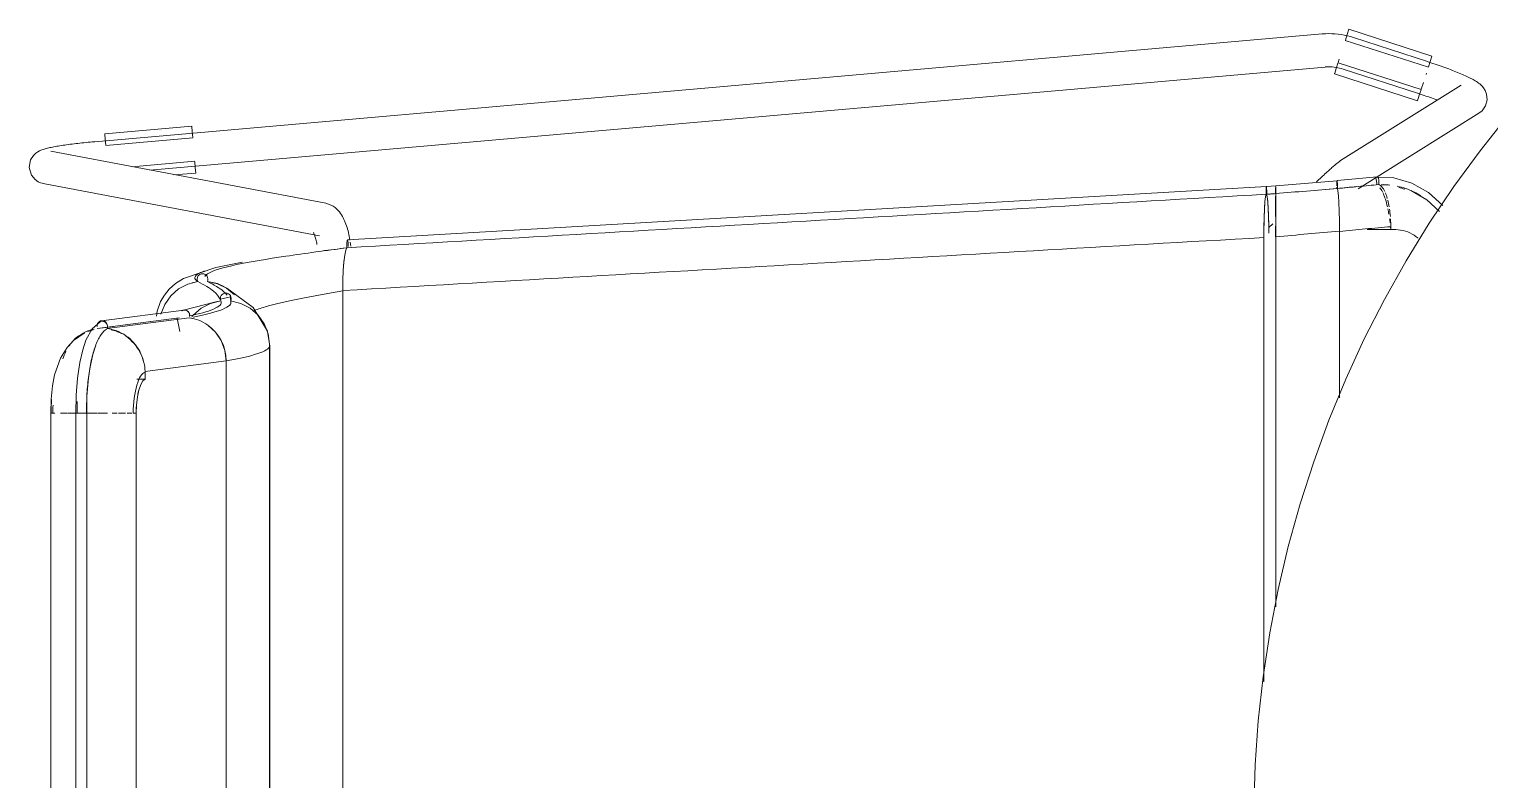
# Model space of a CAD drawing. Header units: millimetres. Extents: x 155927 to 326028, y -36033 to 97293.
# Drawn here: x 227216 to 227744, y 23820 to 24092 of the extents above; entities that cross this region are included whole.
import ezdxf

# ---------------------------------------------------------------- set-up
doc = ezdxf.new("R2010")
doc.units = ezdxf.units.MM
doc.header["$MEASUREMENT"] = 0
doc.layers.add('I-FURN', color=8, linetype='CONTINUOUS', lineweight=9)

msp = doc.modelspace()

# ---------------------------------------------------------------- linework, layer by layer
at = {"layer": 'I-FURN'}
for p, q in [((227682.98, 24089.84), (227239.66, 24050.89)), ((227683.03, 24089.85), (227682.98, 24089.84)), ((227684.17, 24089.92), (227683.03, 24089.85)), ((227685.31, 24089.95), (227684.17, 24089.92)), ((227686.45, 24089.93), (227685.31, 24089.95)), ((227687.59, 24089.87), (227686.45, 24089.93)), ((227688.73, 24089.76), (227687.59, 24089.87)), ((227689.86, 24089.61), (227688.73, 24089.76)), ((227690.98, 24089.41), (227689.86, 24089.61)), ((227692.1, 24089.17), (227690.98, 24089.41)), ((227691.39, 24087.63), (227692.03, 24089.6)), ((227692.03, 24089.6), (227692.66, 24091.55)), ((227693.21, 24088.88), (227692.1, 24089.17)), ((227692.66, 24091.55), (227722.67, 24081.86)), ((227691.36, 24087.51), (227721.36, 24077.82)), ((227694.3, 24088.55), (227693.21, 24088.88)), ((227721.11, 24079.84), (227694.3, 24088.55)), ((227688.07, 24077.35), (227688.71, 24079.32)), ((227718.76, 24069.75), (227688.75, 24079.44)), ((227688.78, 24079.54), (227689.16, 24080.7)), ((227721.57, 24079.69), (227721.11, 24079.84)), ((227722.04, 24079.91), (227721.4, 24077.94)), ((227722.31, 24079.45), (227721.57, 24079.69)), ((227722.67, 24081.86), (227722.04, 24079.91)), ((227723.04, 24079.2), (227722.31, 24079.45)), ((227723.78, 24078.95), (227723.04, 24079.2)), ((227724.5, 24078.7), (227723.78, 24078.95)), ((227725.23, 24078.45), (227724.5, 24078.7)), ((227725.94, 24078.2), (227725.23, 24078.45)), ((227259.53, 24040.59), (227684.03, 24077.88)), ((227684.03, 24077.89), (227684.69, 24077.93)), ((227684.69, 24077.93), (227685.35, 24077.95)), ((227685.35, 24077.95), (227686.01, 24077.94)), ((227686.01, 24077.94), (227686.67, 24077.91)), ((227686.67, 24077.91), (227687.33, 24077.85)), ((227687.33, 24077.85), (227687.99, 24077.76)), ((227687.44, 24075.4), (227687.51, 24075.61)), ((227687.44, 24075.4), (227717.45, 24065.71)), ((227687.54, 24075.69), (227688.07, 24077.35)), ((227687.99, 24077.76), (227688.64, 24077.64)), ((227688.64, 24077.64), (227689.29, 24077.51)), ((227689.29, 24077.51), (227689.93, 24077.34)), ((227689.93, 24077.34), (227690.56, 24077.15)), ((227690.56, 24077.15), (227690.59, 24077.14)), ((227690.59, 24077.14), (227717.4, 24068.43)), ((227720.52, 24075.22), (227720.66, 24075.65)), ((227726.65, 24077.94), (227725.94, 24078.2)), ((227727.35, 24077.69), (227726.65, 24077.94)), ((227728.04, 24077.43), (227727.35, 24077.69)), ((227728.71, 24077.18), (227728.04, 24077.43)), ((227729.38, 24076.92), (227728.71, 24077.18)), ((227730.03, 24076.67), (227729.38, 24076.92)), ((227730.67, 24076.42), (227730.03, 24076.67)), ((227731.3, 24076.17), (227730.67, 24076.42)), ((227731.91, 24075.92), (227731.3, 24076.17)), ((227732.5, 24075.67), (227731.91, 24075.92)), ((227733.08, 24075.43), (227732.5, 24075.67)), ((227733.65, 24075.18), (227733.08, 24075.43)), ((227734.19, 24074.94), (227733.65, 24075.18)), ((227734.72, 24074.71), (227734.19, 24074.94)), ((227735.23, 24074.47), (227734.72, 24074.71)), ((227735.72, 24074.24), (227735.23, 24074.47)), ((227736.19, 24074.01), (227735.72, 24074.24)), ((227736.65, 24073.78), (227736.19, 24074.01)), ((227737.09, 24073.55), (227736.65, 24073.78)), ((227737.51, 24073.32), (227737.09, 24073.55)), ((227737.93, 24073.09), (227737.51, 24073.32)), ((227733.26, 24071.35), (227689.68, 24044.05)), ((227717.73, 24068.32), (227717.4, 24068.43)), ((227718.42, 24068.09), (227717.73, 24068.32)), ((227718.72, 24069.63), (227718.08, 24067.66)), ((227719.11, 24067.86), (227718.42, 24068.09)), ((227718.79, 24069.85), (227719.59, 24072.33)), ((227738.32, 24072.85), (227737.93, 24073.09)), ((227738.72, 24072.61), (227738.32, 24072.85)), ((227739.1, 24072.35), (227738.72, 24072.61)), ((227739.49, 24072.08), (227739.1, 24072.35)), ((227739.9, 24071.77), (227739.49, 24072.08)), ((227740.32, 24071.4), (227739.9, 24071.77)), ((227740.79, 24070.93), (227740.32, 24071.4)), ((227741.31, 24070.3), (227740.79, 24070.93)), ((227741.87, 24069.39), (227741.31, 24070.3)), ((227742.4, 24068.01), (227741.87, 24069.39)), ((227742.57, 24066.04), (227742.4, 24068.01)), ((227718.08, 24067.66), (227717.45, 24065.71)), ((227719.8, 24067.63), (227719.11, 24067.86)), ((227720.48, 24067.4), (227719.8, 24067.63)), ((227721.15, 24067.16), (227720.48, 24067.4)), ((227721.82, 24066.93), (227721.15, 24067.16)), ((227722.47, 24066.69), (227721.82, 24066.93)), ((227723.12, 24066.46), (227722.47, 24066.69)), ((227723.76, 24066.22), (227723.12, 24066.46)), ((227724.38, 24065.99), (227723.76, 24066.22)), ((227740.76, 24062.08), (227741.98, 24063.81)), ((227741.98, 24063.81), (227742.57, 24066.04)), ((227702.87, 24038.15), (227739.64, 24061.18)), ((227740.76, 24062.08), (227739.64, 24061.18)), ((227749.97, 24060.15), (227740.02, 24047.62)), ((227243.26, 24053.71), (227274.67, 24056.46)), ((227243.44, 24051.66), (227243.26, 24053.71)), ((227243.63, 24049.47), (227275.04, 24052.23)), ((227274.67, 24056.46), (227274.85, 24054.42)), ((227274.85, 24054.42), (227275.03, 24052.36)), ((227217.5, 24045.92), (227218.41, 24046.78)), ((227218.41, 24046.78), (227219.11, 24047.26)), ((227219.11, 24047.26), (227219.68, 24047.56)), ((227219.68, 24047.56), (227220.15, 24047.78)), ((227220.15, 24047.78), (227220.58, 24047.95)), ((227220.58, 24047.95), (227220.98, 24048.09)), ((227220.98, 24048.09), (227221.38, 24048.21)), ((227221.38, 24048.21), (227221.77, 24048.33)), ((227221.77, 24048.33), (227222.18, 24048.44)), ((227222.18, 24048.44), (227222.59, 24048.54)), ((227222.59, 24048.54), (227223.02, 24048.64)), ((227223.02, 24048.64), (227223.46, 24048.74)), ((227223.46, 24048.74), (227223.92, 24048.83)), ((227323.1, 24028.6), (227223.81, 24047.41)), ((227223.92, 24048.83), (227224.4, 24048.93)), ((227224.4, 24048.93), (227224.89, 24049.02)), ((227224.89, 24049.02), (227225.41, 24049.12)), ((227225.41, 24049.12), (227225.94, 24049.21)), ((227225.94, 24049.21), (227226.49, 24049.31)), ((227226.49, 24049.31), (227227.06, 24049.4)), ((227227.06, 24049.4), (227227.65, 24049.49)), ((227227.65, 24049.49), (227228.25, 24049.58)), ((227228.25, 24049.58), (227228.87, 24049.67)), ((227228.87, 24049.67), (227229.5, 24049.76)), ((227229.5, 24049.76), (227230.15, 24049.85)), ((227230.15, 24049.85), (227230.81, 24049.94)), ((227230.81, 24049.94), (227231.49, 24050.02)), ((227231.49, 24050.02), (227232.18, 24050.11)), ((227232.18, 24050.11), (227232.88, 24050.19)), ((227232.88, 24050.19), (227233.59, 24050.28)), ((227233.59, 24050.28), (227234.3, 24050.36)), ((227234.3, 24050.36), (227235.03, 24050.44)), ((227235.03, 24050.44), (227235.76, 24050.52)), ((227235.76, 24050.52), (227236.5, 24050.59)), ((227236.5, 24050.59), (227237.25, 24050.67)), ((227237.25, 24050.67), (227237.99, 24050.74)), ((227237.99, 24050.74), (227238.75, 24050.81)), ((227238.75, 24050.81), (227239.5, 24050.88)), ((227239.5, 24050.88), (227239.66, 24050.89)), ((227243.62, 24049.6), (227243.44, 24051.66)), ((227740.02, 24047.62), (227730.59, 24034.7)), ((227215.98, 24041.51), (227216.46, 24044.27)), ((227216.81, 24038.76), (227215.98, 24041.51)), ((227216.46, 24044.27), (227217.5, 24045.92)), ((227275.79, 24043.79), (227253.18, 24041.8)), ((227275.8, 24043.66), (227275.98, 24041.6)), ((227275.98, 24041.6), (227276.16, 24039.55)), ((227686.55, 24041.51), (227686.23, 24041.22)), ((227686.86, 24041.78), (227686.55, 24041.51)), ((227687.15, 24042.04), (227686.86, 24041.78)), ((227687.43, 24042.29), (227687.15, 24042.04)), ((227687.7, 24042.51), (227687.43, 24042.29)), ((227687.95, 24042.73), (227687.7, 24042.51)), ((227688.19, 24042.93), (227687.95, 24042.73)), ((227688.42, 24043.12), (227688.19, 24042.93)), ((227688.65, 24043.3), (227688.42, 24043.12)), ((227688.87, 24043.47), (227688.65, 24043.3)), ((227689.1, 24043.65), (227688.87, 24043.47)), ((227689.35, 24043.83), (227689.1, 24043.65)), ((227689.68, 24044.05), (227689.35, 24043.83)), ((227216.81, 24038.76), (227218.14, 24037.18)), ((227218.14, 24037.18), (227219.22, 24036.43)), ((227219.22, 24036.43), (227220.02, 24036.06)), ((227268.26, 24038.86), (227276.16, 24039.55)), ((227688.41, 24036.79), (227666.21, 24034.97)), ((227681.37, 24036.77), (227680.9, 24036.33)), ((227681.83, 24037.2), (227681.37, 24036.77)), ((227682.29, 24037.62), (227681.83, 24037.2)), ((227682.73, 24038.04), (227682.29, 24037.62)), ((227683.17, 24038.44), (227682.73, 24038.04)), ((227683.59, 24038.83), (227683.17, 24038.44)), ((227684.01, 24039.21), (227683.59, 24038.83)), ((227684.41, 24039.58), (227684.01, 24039.21)), ((227684.8, 24039.94), (227684.41, 24039.58)), ((227685.18, 24040.28), (227684.8, 24039.94)), ((227685.54, 24040.61), (227685.18, 24040.28)), ((227685.89, 24040.92), (227685.54, 24040.61)), ((227686.23, 24041.22), (227685.89, 24040.92)), ((227688.34, 24036.25), (227688.32, 24035.87)), ((227688.32, 24035.87), (227688.34, 24036.25)), ((227688.36, 24036.55), (227688.34, 24036.25)), ((227688.34, 24036.25), (227688.36, 24036.54)), ((227688.39, 24036.73), (227688.36, 24036.55)), ((227688.36, 24036.54), (227688.39, 24036.73)), ((227688.41, 24036.8), (227688.39, 24036.73)), ((227688.39, 24036.73), (227688.41, 24036.79)), ((227702.9, 24038.22), (227688.41, 24036.8)), ((227688.44, 24036.73), (227688.41, 24036.8)), ((227688.41, 24036.79), (227688.44, 24036.72)), ((227688.46, 24036.54), (227688.44, 24036.73)), ((227688.48, 24036.24), (227688.46, 24036.54)), ((227688.46, 24036.53), (227688.48, 24036.24)), ((227688.5, 24035.86), (227688.48, 24036.24)), ((227688.48, 24036.24), (227688.5, 24035.85)), ((227696.05, 24033.88), (227702.5, 24037.92)), ((227702.01, 24038.1), (227708.92, 24037.81)), ((227708.92, 24037.81), (227715.44, 24035.94)), ((227220.02, 24036.06), (227220.64, 24035.84)), ((227220.64, 24035.84), (227221.16, 24035.71)), ((227221.16, 24035.71), (227221.57, 24035.62)), ((227221.57, 24035.62), (227320.86, 24016.81)), ((227662.85, 24034.69), (227330.94, 24015.41)), ((227662.54, 24030.97), (227662.35, 24029.22)), ((227662.75, 24031.86), (227662.54, 24030.97)), ((227662.75, 24033.32), (227662.74, 24032.83)), ((227662.74, 24032.83), (227662.74, 24032.33)), ((227662.74, 24032.33), (227662.75, 24031.86)), ((227662.76, 24033.77), (227662.75, 24033.32)), ((227662.78, 24034.15), (227662.76, 24033.77)), ((227662.8, 24034.44), (227662.78, 24034.15)), ((227662.83, 24034.63), (227662.8, 24034.44)), ((227662.85, 24034.69), (227662.83, 24034.63)), ((227662.85, 24034.7), (227666.21, 24034.97)), ((227662.88, 24034.63), (227662.85, 24034.69)), ((227662.91, 24034.44), (227662.88, 24034.63)), ((227662.93, 24034.14), (227662.91, 24034.44)), ((227662.95, 24033.76), (227662.93, 24034.14)), ((227662.96, 24033.31), (227662.95, 24033.76)), ((227662.95, 24031.85), (227662.96, 24032.32)), ((227663.16, 24030.95), (227662.95, 24031.85)), ((227662.96, 24032.82), (227662.96, 24033.31)), ((227662.96, 24032.32), (227662.96, 24032.82)), ((227663.35, 24029.2), (227663.16, 24030.95)), ((227666.19, 24031.23), (227666.18, 24029.48)), ((227666.18, 24029.47), (227666.19, 24031.22)), ((227666.21, 24034.42), (227666.2, 24034.04)), ((227666.2, 24034.04), (227666.2, 24033.58)), ((227666.2, 24033.58), (227666.2, 24034.03)), ((227666.2, 24033.09), (227666.2, 24033.58)), ((227666.2, 24033.58), (227666.2, 24033.09)), ((227666.2, 24032.59), (227666.2, 24033.09)), ((227666.2, 24033.09), (227666.2, 24032.59)), ((227666.2, 24032.12), (227666.2, 24032.59)), ((227666.2, 24032.59), (227666.2, 24032.12)), ((227666.21, 24034.9), (227666.21, 24034.97)), ((227666.21, 24034.97), (227666.21, 24034.9)), ((227666.21, 24034.9), (227666.21, 24034.97)), ((227666.21, 24034.97), (227666.21, 24034.9)), ((227666.2, 24034.03), (227666.21, 24034.41)), ((227666.22, 24034.42), (227666.22, 24034.72)), ((227666.22, 24034.71), (227666.22, 24034.42)), ((227666.22, 24034.42), (227666.22, 24034.04)), ((227666.22, 24034.04), (227666.22, 24034.42)), ((227666.22, 24034.04), (227666.22, 24033.59)), ((227666.22, 24033.59), (227666.22, 24034.04)), ((227666.22, 24033.59), (227666.22, 24033.1)), ((227666.22, 24033.1), (227666.22, 24033.59)), ((227666.22, 24033.1), (227666.22, 24032.6)), ((227666.22, 24032.6), (227666.22, 24033.1)), ((227666.22, 24032.6), (227666.22, 24032.13)), ((227666.22, 24032.13), (227666.22, 24032.6)), ((227666.22, 24032.13), (227666.23, 24031.24)), ((227666.23, 24031.24), (227666.22, 24032.13)), ((227666.23, 24031.24), (227666.25, 24029.5)), ((227666.25, 24029.5), (227666.23, 24031.24)), ((227688.32, 24035.87), (227688.31, 24035.42)), ((227688.31, 24035.42), (227688.32, 24035.87)), ((227688.31, 24035.42), (227688.31, 24034.93)), ((227688.31, 24034.93), (227688.31, 24035.42)), ((227688.31, 24034.43), (227688.32, 24033.96)), ((227688.32, 24033.96), (227688.31, 24034.43)), ((227688.51, 24035.41), (227688.5, 24035.86)), ((227688.5, 24035.85), (227688.51, 24035.4)), ((227688.51, 24034.41), (227688.5, 24033.94)), ((227688.5, 24033.94), (227688.7, 24033.06)), ((227688.52, 24034.92), (227688.51, 24035.41)), ((227688.51, 24035.4), (227688.52, 24034.91)), ((227688.51, 24034.42), (227688.52, 24034.92)), ((227688.52, 24034.91), (227688.51, 24034.41)), ((227688.51, 24033.95), (227688.51, 24034.42)), ((227688.7, 24033.06), (227688.51, 24033.95)), ((227688.7, 24033.06), (227688.88, 24031.34)), ((227688.88, 24031.32), (227688.7, 24033.06)), ((227688.88, 24031.32), (227689.03, 24028.88)), ((227689.03, 24028.84), (227688.88, 24031.32)), ((227715.04, 24033.23), (227720.87, 24029.86)), ((227715.44, 24035.94), (227721.45, 24032.55)), ((227721.45, 24032.55), (227726.6, 24027.8)), ((227730.59, 24034.7), (227721.67, 24021.41)), ((227323.1, 24028.6), (227324.08, 24028.34)), ((227324.08, 24028.34), (227324.98, 24027.98)), ((227324.98, 24027.98), (227325.77, 24027.54)), ((227325.77, 24027.54), (227326.46, 24027.05)), ((227326.46, 24027.05), (227327.05, 24026.55)), ((227327.05, 24026.55), (227327.57, 24026.02)), ((227327.57, 24026.02), (227328.03, 24025.49)), ((227662.19, 24026.72), (227662.06, 24023.59)), ((227662.35, 24029.22), (227662.19, 24026.72)), ((227663.52, 24026.7), (227663.35, 24029.2)), ((227663.64, 24023.58), (227663.52, 24026.7)), ((227666.18, 24029.48), (227666.16, 24026.98)), ((227666.16, 24026.97), (227666.18, 24029.47)), ((227666.16, 24026.98), (227666.16, 24023.85)), ((227666.16, 24023.85), (227666.16, 24026.97)), ((227666.26, 24026.99), (227666.25, 24029.5)), ((227666.25, 24029.49), (227666.26, 24026.99)), ((227666.26, 24026.99), (227666.27, 24023.86)), ((227666.27, 24023.86), (227666.26, 24026.99)), ((227689.03, 24028.84), (227689.14, 24025.81)), ((227689.14, 24025.74), (227689.03, 24028.84)), ((227689.14, 24025.75), (227689.21, 24022.3)), ((227689.22, 24022.31), (227689.14, 24025.74)), ((227720.87, 24029.86), (227725.34, 24025.6)), ((227328.03, 24025.49), (227328.43, 24024.96)), ((227328.43, 24024.96), (227328.79, 24024.42)), ((227328.79, 24024.42), (227329.11, 24023.88)), ((227329.11, 24023.88), (227329.4, 24023.35)), ((227329.4, 24023.35), (227329.67, 24022.8)), ((227329.67, 24022.8), (227329.92, 24022.24)), ((227329.92, 24022.24), (227330.16, 24021.67)), ((227330.16, 24021.67), (227330.38, 24021.09)), ((227330.38, 24021.09), (227330.58, 24020.49)), ((227330.58, 24020.49), (227330.78, 24019.89)), ((227662.06, 24023.59), (227661.99, 24020.02)), ((227663.72, 24020.03), (227663.64, 24023.58)), ((227665.13, 24021.2), (227663.72, 24019.85)), ((227666.27, 24023.86), (227666.27, 24020.29)), ((227666.27, 24020.29), (227666.27, 24023.86)), ((227689.24, 24018.45), (227689.22, 24022.21)), ((227689.22, 24022.21), (227689.24, 24018.57)), ((227721.67, 24021.41), (227713.3, 24007.78)), ((227318.63, 24018.03), (227318.65, 24018)), ((227318.65, 24018), (227318.69, 24017.93)), ((227318.69, 24017.93), (227318.74, 24017.84)), ((227318.74, 24017.84), (227318.81, 24017.69)), ((227318.81, 24017.69), (227318.9, 24017.5)), ((227318.9, 24017.5), (227319, 24017.26)), ((227319, 24017.26), (227319.1, 24016.99)), ((227319.1, 24016.99), (227319.2, 24016.69)), ((227319.2, 24016.69), (227319.31, 24016.36)), ((227319.31, 24016.36), (227319.42, 24015.99)), ((227319.42, 24015.99), (227319.53, 24015.6)), ((227319.53, 24015.6), (227319.63, 24015.17)), ((227319.63, 24015.17), (227319.74, 24014.73)), ((227330.78, 24019.89), (227330.96, 24019.27)), ((227330.84, 24015.14), (227330.8, 24014.84)), ((227330.8, 24014.84), (227330.84, 24015.14)), ((227330.84, 24015.14), (227330.89, 24015.34)), ((227330.89, 24015.33), (227330.84, 24015.14)), ((227330.89, 24015.34), (227330.94, 24015.41)), ((227330.94, 24015.4), (227330.89, 24015.33)), ((227330.94, 24015.41), (227331, 24015.35)), ((227331, 24015.34), (227330.94, 24015.4)), ((227330.96, 24019.27), (227331.13, 24018.64)), ((227331, 24015.35), (227331.05, 24015.16)), ((227331.05, 24015.16), (227331, 24015.34)), ((227331.09, 24014.87), (227331.05, 24015.16)), ((227331.05, 24015.16), (227331.09, 24014.87)), ((227331.13, 24018.64), (227331.3, 24018)), ((227331.3, 24018), (227331.45, 24017.34)), ((227331.45, 24017.34), (227331.59, 24016.67)), ((227331.59, 24016.67), (227331.73, 24015.99)), ((227331.73, 24015.99), (227331.85, 24015.3)), ((227661.99, 24020.02), (227661.96, 24016.24)), ((227661.96, 24016.24), (227661.96, 23855.67)), ((227661.96, 23855.67), (227661.96, 24016.24)), ((227663.74, 24017.78), (227663.72, 24020.03)), ((227666.15, 24016.52), (227666.15, 24020.3)), ((227666.15, 24020.3), (227666.15, 24016.52)), ((227666.27, 24020.29), (227666.28, 24016.5)), ((227666.28, 24016.5), (227666.27, 24020.29)), ((227666.28, 24016.5), (227666.28, 23882.76)), ((227666.28, 23882.76), (227666.28, 24016.5)), ((227689.24, 23958.33), (227689.24, 24018.45)), ((227689.24, 24018.45), (227689.24, 23958.33)), ((227709.04, 24019.15), (227699.28, 24019.15)), ((227707.79, 24020.15), (227707.79, 24019.1)), ((227319.74, 24014.73), (227319.84, 24014.26)), ((227319.84, 24014.26), (227319.93, 24013.77)), ((227329.68, 24007.43), (227329.99, 24009.89)), ((227329.99, 24009.89), (227329.68, 24007.39)), ((227329.99, 24009.9), (227330.36, 24011.64)), ((227330.35, 24011.64), (227329.99, 24009.89)), ((227330.75, 24012.54), (227330.35, 24011.64)), ((227330.36, 24011.64), (227330.75, 24012.54)), ((227330.74, 24014), (227330.73, 24013.51)), ((227330.73, 24013.51), (227330.74, 24014)), ((227330.73, 24013.51), (227330.74, 24013.01)), ((227330.74, 24013.01), (227330.73, 24013.51)), ((227330.74, 24014), (227330.76, 24014.46)), ((227330.76, 24014.45), (227330.74, 24014)), ((227330.74, 24013.01), (227330.75, 24012.54)), ((227330.75, 24012.54), (227330.74, 24013.01)), ((227330.8, 24014.84), (227330.76, 24014.45)), ((227330.76, 24014.46), (227330.8, 24014.84)), ((227331.13, 24014.49), (227331.09, 24014.87)), ((227331.09, 24014.87), (227331.13, 24014.49)), ((227331.15, 24014.04), (227331.13, 24014.49)), ((227331.13, 24014.49), (227331.15, 24014.04)), ((227331.16, 24013.55), (227331.15, 24014.04)), ((227331.15, 24014.04), (227331.16, 24013.55)), ((227331.15, 24013.05), (227331.16, 24013.55)), ((227331.16, 24013.55), (227331.15, 24013.05)), ((227331.97, 24014.6), (227332.08, 24013.88)), ((227332.08, 24013.88), (227332.18, 24013.16)), ((227283.37, 24005.39), (227271.65, 24001.41)), ((227293.03, 24007.3), (227283.37, 24005.39)), ((227329.44, 24004.34), (227329.68, 24007.4)), ((227329.68, 24007.39), (227329.44, 24004.29)), ((227713.3, 24007.78), (227705.48, 23993.82)), ((227268.83, 23999.59), (227266.58, 23997.6)), ((227271.65, 24001.41), (227268.83, 23999.59)), ((227273.23, 23999.39), (227269.91, 23997.65)), ((227276.86, 24000.29), (227273.23, 23999.39)), ((227274.81, 23999.89), (227276.86, 24000.29)), ((227276.65, 24001.26), (227276.73, 24001.75)), ((227276.72, 24001.75), (227276.65, 24001.26)), ((227276.69, 24000.76), (227276.65, 24001.26)), ((227276.65, 24001.26), (227276.69, 24000.76)), ((227276.86, 24000.29), (227276.69, 24000.76)), ((227276.69, 24000.76), (227276.86, 24000.29)), ((227276.92, 24002.21), (227276.72, 24001.75)), ((227276.73, 24001.75), (227276.92, 24002.21)), ((227276.92, 24002.21), (227277.23, 24002.6)), ((227277.23, 24002.6), (227276.92, 24002.21)), ((227277.23, 24002.6), (227277.62, 24002.9)), ((227277.62, 24002.9), (227277.23, 24002.6)), ((227277.62, 24002.9), (227278.08, 24003.09)), ((227278.08, 24003.09), (227277.62, 24002.9)), ((227278.56, 24003.17), (227278.08, 24003.09)), ((227278.08, 24003.09), (227278.56, 24003.16)), ((227279.05, 24003.11), (227278.56, 24003.17)), ((227278.56, 24003.16), (227279.05, 24003.1)), ((227279.51, 24002.93), (227279.05, 24003.11)), ((227279.05, 24003.1), (227279.51, 24002.92)), ((227279.91, 24002.64), (227279.51, 24002.93)), ((227279.51, 24002.92), (227279.91, 24002.63)), ((227280.23, 24002.26), (227279.91, 24002.64)), ((227279.91, 24002.63), (227280.23, 24002.26)), ((227280.23, 24002.26), (227280.43, 24001.81)), ((227280.43, 24001.81), (227280.23, 24002.26)), ((227280.49, 24000.82), (227280.34, 24000.34)), ((227280.34, 24000.34), (227280.5, 24000.82)), ((227280.34, 24000.34), (227283.96, 23999.55)), ((227283.96, 23999.56), (227280.34, 24000.34)), ((227280.43, 24001.81), (227280.52, 24001.32)), ((227280.53, 24001.32), (227280.43, 24001.81)), ((227280.52, 24001.32), (227280.49, 24000.82)), ((227280.5, 24000.82), (227280.53, 24001.32)), ((227287.28, 23997.92), (227283.96, 23999.56)), ((227283.96, 23999.55), (227287.28, 23997.91)), ((227329.23, 23997.07), (227329.28, 24000.76)), ((227329.28, 24000.76), (227329.23, 23996.99)), ((227329.44, 24004.29), (227329.28, 24000.76)), ((227329.29, 24000.82), (227329.44, 24004.29)), ((227264.8, 23995.43), (227263.46, 23993.16)), ((227266.58, 23997.6), (227264.8, 23995.43)), ((227267.08, 23995.17), (227264.91, 23992.08)), ((227269.91, 23997.65), (227267.08, 23995.17)), ((227288.83, 23994.85), (227284.94, 23994.01)), ((227285.03, 23994.3), (227285.11, 23994.79)), ((227285.11, 23994.79), (227285.03, 23994.3)), ((227285.07, 23993.8), (227285.03, 23994.3)), ((227285.03, 23994.3), (227285.06, 23993.8)), ((227285.11, 23994.79), (227285.31, 23995.24)), ((227285.31, 23995.24), (227285.11, 23994.79)), ((227285.63, 23995.63), (227285.31, 23995.24)), ((227285.31, 23995.24), (227285.63, 23995.62)), ((227287.36, 23997.97), (227285.61, 23998.86)), ((227285.63, 23995.62), (227286.03, 23995.92)), ((227286.03, 23995.92), (227285.63, 23995.63)), ((227286.49, 23996.11), (227286.03, 23995.92)), ((227286.03, 23995.92), (227286.49, 23996.1)), ((227286.98, 23996.18), (227286.49, 23996.11)), ((227286.49, 23996.1), (227286.98, 23996.17)), ((227287.47, 23996.11), (227286.98, 23996.18)), ((227286.98, 23996.17), (227287.47, 23996.1)), ((227290.12, 23995.52), (227287.28, 23997.92)), ((227287.28, 23997.91), (227290.12, 23995.51)), ((227296.9, 23990.98), (227287.36, 23997.97)), ((227287.93, 23995.92), (227287.47, 23996.11)), ((227287.47, 23996.1), (227287.93, 23995.92)), ((227287.93, 23995.92), (227288.33, 23995.62)), ((227288.33, 23995.63), (227287.93, 23995.92)), ((227288.65, 23995.24), (227288.33, 23995.63)), ((227288.33, 23995.62), (227288.65, 23995.24)), ((227288.65, 23995.24), (227288.85, 23994.79)), ((227288.85, 23994.79), (227288.65, 23995.24)), ((227288.75, 23992.27), (227288.7, 23995.15)), ((227288.85, 23994.79), (227288.93, 23994.3)), ((227288.93, 23994.3), (227288.85, 23994.79)), ((227288.93, 23994.3), (227288.89, 23993.8)), ((227288.9, 23993.8), (227288.93, 23994.3)), ((227329.23, 23996.99), (227329.23, 23613.59)), ((227329.23, 23613.59), (227329.23, 23996.99)), ((227271.84, 23990.02), (227242.07, 23986.17)), ((227262.17, 23989.56), (227261.94, 23987.78)), ((227263.46, 23993.16), (227262.17, 23989.56)), ((227264.91, 23992.08), (227263.51, 23988.57)), ((227271.61, 23989.97), (227271.17, 23989.78)), ((227272.08, 23990.04), (227271.61, 23989.97)), ((227271.76, 23990.01), (227283.38, 23992.98)), ((227272.54, 23989.97), (227272.08, 23990.04)), ((227272.99, 23989.78), (227272.54, 23989.97)), ((227273.37, 23989.49), (227272.99, 23989.78)), ((227273.67, 23989.1), (227273.37, 23989.49)), ((227273.86, 23988.65), (227273.67, 23989.1)), ((227278.12, 23990.69), (227275.24, 23988.18)), ((227281.51, 23992.44), (227278.12, 23990.69)), ((227285.23, 23993.33), (227281.51, 23992.44)), ((227283.38, 23992.98), (227285.24, 23993.3)), ((227285.06, 23993.8), (227285.23, 23993.33)), ((227285.23, 23993.33), (227285.07, 23993.8)), ((227288.89, 23993.8), (227288.73, 23993.33)), ((227288.73, 23993.33), (227288.9, 23993.8)), ((227292.45, 23992.44), (227288.73, 23993.33)), ((227295.84, 23990.69), (227292.45, 23992.44)), ((227292.45, 23992.43), (227295.84, 23990.68)), ((227298.72, 23988.18), (227295.84, 23990.69)), ((227295.84, 23990.68), (227298.71, 23988.17)), ((227302.01, 23982.33), (227296.9, 23990.98)), ((227705.48, 23993.82), (227698.22, 23979.56)), ((227238.67, 23983.26), (227241.57, 23985.81)), ((227270.2, 23987.17), (227240.51, 23983.33)), ((227241.7, 23983.48), (227246.47, 23984.1)), ((227244.05, 23983.35), (227273.75, 23987.19)), ((227269.42, 23987.05), (227270.37, 23982.23)), ((227274.86, 23987.01), (227273.75, 23987.19)), ((227273.94, 23988.16), (227273.86, 23988.65)), ((227273.9, 23987.66), (227273.94, 23988.16)), ((227275.24, 23988.18), (227274.78, 23987.64)), ((227283.25, 23982.07), (227280.51, 23984.56)), ((227298.71, 23988.17), (227300.88, 23985.04)), ((227300.89, 23985.04), (227298.72, 23988.18)), ((227302.08, 23982.18), (227300.71, 23985.36)), ((227300.88, 23985.04), (227302.25, 23981.47)), ((227302.25, 23981.47), (227300.89, 23985.04)), ((227229.69, 23976.53), (227231.98, 23979.01)), ((227231.98, 23979.01), (227235.88, 23981.69)), ((227235.32, 23975.69), (227236.48, 23979.14)), ((227235.88, 23981.69), (227236.07, 23981.78)), ((227236.48, 23979.14), (227238.67, 23983.26)), ((227285.33, 23978.96), (227283.25, 23982.07)), ((227286.65, 23975.42), (227285.33, 23978.96)), ((227302.88, 23977.14), (227302.08, 23982.18)), ((227302.25, 23981.47), (227302.72, 23977.68)), ((227302.72, 23977.68), (227302.25, 23981.47)), ((227698.22, 23979.56), (227691.54, 23965.02)), ((227227.29, 23972.65), (227229.69, 23976.53)), ((227234.22, 23971), (227235.32, 23975.69)), ((227238.93, 23973.95), (227237.96, 23969.52)), ((227240.02, 23977.38), (227238.93, 23973.95)), ((227287.13, 23971.65), (227286.65, 23975.42)), ((227302.72, 23977.68), (227302.72, 23632.9)), ((227302.72, 23632.9), (227302.72, 23977.68)), ((227302.88, 23938.23), (227302.88, 23977.14)), ((227225.17, 23966.6), (227227.29, 23972.65)), ((227233.38, 23965.38), (227234.22, 23971)), ((227237.96, 23969.52), (227237.37, 23965.5)), ((227257.85, 23967.79), (227287.13, 23971.65)), ((227257.92, 23965.07), (227257.85, 23967.79)), ((227287.13, 23971.65), (227287.13, 23638.93)), ((227287.13, 23638.93), (227287.13, 23971.65)), ((227223.87, 23957.75), (227224.38, 23962.57)), ((227224.38, 23962.57), (227225.17, 23966.6)), ((227232.89, 23959.26), (227233.38, 23965.38)), ((227237.37, 23965.5), (227236.84, 23958.94)), ((227257.92, 23965.07), (227254.91, 23965.07)), ((227255.6, 23961.1), (227256.27, 23963.08)), ((227256.27, 23963.08), (227257.06, 23964.43)), ((227257.06, 23964.43), (227257.92, 23965.07)), ((227691.54, 23965.02), (227685.45, 23950.23)), ((227223.76, 23952.71), (227223.87, 23957.75)), ((227232.8, 23952.72), (227232.89, 23959.26)), ((227236.84, 23958.94), (227236.76, 23952.72)), ((227254.77, 23955.75), (227255.09, 23958.6)), ((227255.09, 23958.6), (227255.6, 23961.1)), ((227223.93, 23952.71), (227223.76, 23952.71)), ((227223.76, 23952.71), (227223.76, 23657.86)), ((227223.78, 23952.71), (227225.25, 23952.71)), ((227227.28, 23952.71), (227229.86, 23952.71)), ((227233.04, 23952.72), (227230.01, 23952.72)), ((227230.03, 23952.71), (227233.04, 23952.71)), ((227232.87, 23952.72), (227232.8, 23952.72)), ((227232.8, 23952.71), (227232.8, 23657.86)), ((227232.8, 23952.71), (227236.75, 23952.71)), ((227233.06, 23952.72), (227232.87, 23952.72)), ((227233.37, 23952.72), (227233.06, 23952.72)), ((227233.76, 23952.72), (227233.37, 23952.72)), ((227234.21, 23952.72), (227233.76, 23952.72)), ((227234.7, 23952.72), (227234.21, 23952.72)), ((227235.2, 23952.72), (227234.7, 23952.72)), ((227235.67, 23952.72), (227235.2, 23952.72)), ((227236.09, 23952.72), (227235.67, 23952.72)), ((227236.42, 23952.72), (227236.09, 23952.72)), ((227236.65, 23952.72), (227236.42, 23952.72)), ((227236.75, 23952.72), (227236.65, 23952.72)), ((227240.54, 23952.72), (227236.73, 23952.72)), ((227236.73, 23952.71), (227240.54, 23952.71)), ((227236.76, 23657.86), (227236.76, 23952.71)), ((227240.74, 23952.71), (227244.29, 23952.71)), ((227245.92, 23952.71), (227247.76, 23952.71)), ((227248.28, 23952.71), (227250.75, 23952.71)), ((227251.33, 23952.71), (227253.07, 23952.71)), ((227254.6, 23952.71), (227254.6, 23657.86)), ((227254.66, 23952.72), (227254.77, 23955.75)), ((227254.66, 23657.86), (227254.66, 23952.72)), ((227685.45, 23950.23), (227679.95, 23935.21)), ((227302.88, 23633.43), (227302.88, 23938.23)), ((227679.95, 23935.21), (227675.06, 23919.98)), ((227675.06, 23919.98), (227670.78, 23904.56)), ((227670.78, 23904.56), (227667.12, 23888.98)), ((227667.12, 23888.98), (227664.08, 23873.28)), ((227664.08, 23873.28), (227661.68, 23857.46)), ((227661.68, 23857.46), (227659.91, 23841.56)), ((227659.91, 23841.56), (227658.78, 23825.6)), ((227658.78, 23825.6), (227658.29, 23809.61))]:
    msp.add_line(p, q, dxfattribs=at)
for centre, major_axis, ratio, start_param, end_param in [((227272.07, 23988.07), (0, 1.96), 0.955139, 4.501447, 6.790779), ((227272.06, 23971.52), (0, 15.78), 0.955139, 5.929149, 6.170649), ((227272.06, 23971.52), (0, 15.78), 0.955139, 5.687432, 5.928979), ((227272.06, 23971.52), (0, 15.78), 0.955139, 4.720632, 5.68731), ((227228.04, 23952.72), (0, 12.4), 0.287441, 1.332781, 1.570796), ((227239.51, 23952.72), (-15.75, 0), 0.000004, 3.431839, 3.614078)]:
    msp.add_ellipse(centre, major_axis=major_axis, ratio=ratio, start_param=start_param, end_param=end_param, dxfattribs=at)
for points, knots in [([(227702.73, 24035.28), (227702.74, 24035.5), (227702.73, 24035.99), (227702.65, 24036.74), (227702.49, 24037.41), (227702.32, 24037.84), (227702.2, 24037.99), (227702.16, 24038.04)], [-1, -1, -1, -1, -0.90625, -0.8125, -0.71875, -0.625, -0.5625, -0.5625, -0.5625, -0.5625]), ([(227703.05, 24038.17), (227703.08, 24038.15), (227703.12, 24038.11), (227703.2, 24038), (227703.3, 24037.81), (227703.4, 24037.49), (227703.47, 24037.09), (227703.51, 24036.74), (227703.53, 24036.36), (227703.52, 24035.92), (227703.49, 24035.56), (227703.46, 24035.38)], [0.5555556, 0.5555556, 0.5555556, 0.5555556, 0.5833333, 0.6180556, 0.6527778, 0.7222222, 0.7916667, 0.8263889, 0.8611111, 0.9305556, 1, 1, 1, 1]), ([(227661.96, 24016.24), (227661.96, 24017.52), (227661.98, 24020.07), (227662.06, 24023.67), (227662.18, 24026.84), (227662.4, 24030.2), (227662.61, 24031.58), (227662.75, 24031.86)], [-1, -1, -1, -1, -0.833333, -0.666667, -0.5, -0.333333, 0, 0, 0, 0]), ([(227662.75, 24031.86), (227662.75, 24032.08), (227662.74, 24032.58), (227662.74, 24033.21), (227662.75, 24033.67), (227662.77, 24034.08), (227662.8, 24034.54), (227662.83, 24034.7), (227662.85, 24034.7)], [-1, -1, -1, -1, -0.90625, -0.8125, -0.765625, -0.71875, -0.625, -0.501507, -0.501507, -0.501507, -0.501507]), ([(227662.85, 24034.7), (227662.87, 24034.7), (227662.9, 24034.56), (227662.93, 24034.16), (227662.95, 24033.78), (227662.96, 24033.32), (227662.96, 24032.82), (227662.96, 24032.32), (227662.96, 24032), (227662.95, 24031.85)], [-0.5, -0.5, -0.5, -0.5, -0.375, -0.3125, -0.25, -0.1875, -0.125, -0.0625, 0, 0, 0, 0]), ([(227662.95, 24031.85), (227663.1, 24031.56), (227663.3, 24030.17), (227663.52, 24026.82), (227663.65, 24023.66), (227663.72, 24020.55), (227663.74, 24018.54), (227663.74, 24017.78)], [-1, -1, -1, -1, -0.6666667, -0.5, -0.3333333, -0.1666667, -0.0664381, -0.0664381, -0.0664381, -0.0664381]), ([(227710.14, 24034.78), (227712.22, 24034.34), (227715.18, 24033.36), (227717.85, 24031.8), (227718.65, 24031.27)], [-0.8210019, -0.8210019, -0.8210019, -0.8210019, -0.6666667, -0.5975811, -0.5975811, -0.5975811, -0.5975811]), ([(227707.79, 24019.1), (227710.18, 24019.31), (227713.78, 24018.68), (227716.78, 24016.76), (227717.69, 24015.99)], [0, 0, 0, 0, 0.3333333, 0.5, 0.5, 0.5, 0.5]), ([(227330.75, 24012.54), (227323.2, 24011.52), (227307.99, 24009.49), (227289.55, 24006.44), (227281.26, 24004), (227279.66, 24002.58), (227279.46, 24002.17)], [0, 0, 0, 0, 0.25, 0.5, 0.75, 0.8499412, 0.8499412, 0.8499412, 0.8499412]), ([(227279.28, 24004.14), (227278.56, 24003.88), (227275.53, 24002.6), (227275.3, 24001.31), (227276.86, 24000.29)], [0.6866019, 0.6866019, 0.6866019, 0.6866019, 0.75, 1, 1, 1, 1]), ([(227276.86, 24000.29), (227279.26, 23999.13), (227282.69, 23997.04), (227284.47, 23994.94), (227284.94, 23994.01)], [0, 0, 0, 0, 0.5, 0.9025379, 0.9025379, 0.9025379, 0.9025379]), ([(227280.34, 24000.34), (227282.75, 23999.17), (227285.41, 23997.55), (227287.08, 23995.92), (227287.47, 23995.46)], [0, 0, 0, 0, 0.5, 0.696307, 0.696307, 0.696307, 0.696307]), ([(227296.95, 23989.69), (227298.1, 23990.18), (227302.34, 23991.64), (227313.06, 23994.07), (227323.84, 23996.02), (227329.23, 23996.99)], [0.375, 0.375, 0.375, 0.375, 0.5, 0.75, 1, 1, 1, 1]), ([(227285.23, 23993.33), (227285.77, 23992.31), (227284.04, 23990.49), (227277.56, 23988.68), (227273.84, 23987.88)], [0, 0, 0, 0, 0.5, 0.8877852, 0.8877852, 0.8877852, 0.8877852]), ([(227288.73, 23993.33), (227289.28, 23992.31), (227287.4, 23990.35), (227279.97, 23988.4), (227275.21, 23987.47)], [0, 0, 0, 0, 0.5, 0.954669, 0.954669, 0.954669, 0.954669]), ([(227244.05, 23983.35), (227244.11, 23983.49), (227244.18, 23983.7), (227244.22, 23983.99), (227244.23, 23984.27), (227244.2, 23984.57), (227244.11, 23984.86), (227244, 23985.13), (227243.8, 23985.44), (227243.5, 23985.76), (227243.13, 23986), (227242.77, 23986.13), (227242.46, 23986.18), (227242.19, 23986.18), (227241.92, 23986.15), (227241.68, 23986.08), (227241.43, 23985.96), (227241.13, 23985.77), (227240.82, 23985.45), (227240.6, 23985.05), (227240.5, 23984.7), (227240.47, 23984.44), (227240.46, 23984.27), (227240.47, 23984.2)], [0, 0, 0, 0, 0.0555556, 0.0833333, 0.1111111, 0.1666667, 0.1944444, 0.2222222, 0.2777778, 0.3333333, 0.3888889, 0.4444444, 0.4791667, 0.5138889, 0.5486111, 0.5833333, 0.6180556, 0.6527778, 0.7222222, 0.7916667, 0.8263889, 0.8611111, 0.8888889, 0.8888889, 0.8888889, 0.8888889]), ([(227240.48, 23984.11), (227240.48, 23984.28), (227240.52, 23984.56), (227240.67, 23984.95), (227240.92, 23985.36), (227241.45, 23985.82), (227242.31, 23986.07), (227243.1, 23985.84), (227243.63, 23985.45), (227243.95, 23985.06), (227244.09, 23984.76), (227244.14, 23984.6)], [-0.875, -0.875, -0.875, -0.875, -0.8125, -0.765625, -0.71875, -0.625, -0.5, -0.375, -0.3125, -0.25, -0.1875, -0.1875, -0.1875, -0.1875]), ([(227239.39, 23983.14), (227238.62, 23982.98), (227236.72, 23982.41), (227233.86, 23980.85), (227231.67, 23978.85), (227230.67, 23977.46), (227230.4, 23977.06)], [0.0592823, 0.0592823, 0.0592823, 0.0592823, 0.1666667, 0.3333333, 0.5, 0.565028, 0.565028, 0.565028, 0.565028]), ([(227250.93, 23980.51), (227252.98, 23979.08), (227255.49, 23976.14), (227257.05, 23972.56), (227257.3, 23971.32)], [-0.6666667, -0.6666667, -0.6666667, -0.6666667, -0.3333333, -0.1666667, -0.1666667, -0.1666667, -0.1666667]), ([(227287.13, 23971.65), (227292.85, 23972.65), (227300.49, 23974.48), (227302.88, 23976.32), (227302.88, 23977.14)], [0, 0, 0, 0, 0.5, 0.9107154, 0.9107154, 0.9107154, 0.9107154])]:
    msp.add_open_spline(points, degree=3, knots=knots, dxfattribs=at)
for points in [[(227330.75, 24012.54), (227385.99, 24015.76), (227496.59, 24022.2), (227607.35, 24028.64), (227662.75, 24031.86)], [(227666.22, 24032.13), (227665.64, 24032.08), (227664.49, 24031.99), (227663.33, 24031.91), (227662.75, 24031.86)], [(227666.2, 24032.12), (227665.66, 24032.08), (227664.58, 24031.99), (227663.49, 24031.9), (227662.95, 24031.85)], [(227666.22, 24032.13), (227669.94, 24032.43), (227677.37, 24033.04), (227684.8, 24033.64), (227688.5, 24033.94)], [(227672.53, 24032.65), (227672.94, 24032.68), (227673.35, 24032.72), (227673.76, 24032.75)], [(227677.37, 24033.05), (227681.02, 24033.35), (227684.67, 24033.65), (227688.32, 24033.96)], [(227695.4, 24034.66), (227693.06, 24034.43), (227690.69, 24034.19), (227688.32, 24033.96)], [(227703.46, 24035.38), (227701.02, 24035.14), (227696.07, 24034.66), (227691.03, 24034.19), (227688.51, 24033.95)], [(227703.46, 24035.38), (227703.85, 24035.24), (227704.6, 24034.67), (227705.3, 24033.53), (227705.63, 24032.83)], [(227704.77, 24032.8), (227704.46, 24033.44), (227704.14, 24033.83), (227703.82, 24034.16)], [(227706.24, 24035.23), (227705.59, 24035.3), (227704.94, 24035.3), (227704.29, 24035.3)], [(227705.74, 24030.38), (227705.47, 24031.19), (227705.18, 24032), (227704.89, 24032.55)], [(227704.99, 24035.35), (227705.82, 24035.34), (227706.64, 24035.3), (227707.46, 24035.21)], [(227705.83, 24032.38), (227706.08, 24031.79), (227706.31, 24031.14), (227706.51, 24030.4)], [(227712.86, 24033.72), (227712.15, 24033.98), (227711.42, 24034.16), (227710.69, 24034.29)], [(227706.58, 24027.34), (227706.37, 24028.26), (227706.13, 24029.2), (227705.89, 24030.05)], [(227706.69, 24029.73), (227706.88, 24028.99), (227707.04, 24028.19), (227707.19, 24027.35)], [(227707.11, 24024.68), (227707, 24025.36), (227706.87, 24026.01), (227706.73, 24026.67)], [(227707.33, 24026.5), (227707.45, 24025.65), (227707.57, 24024.78), (227707.63, 24023.87)], [(227707.56, 24021.56), (227707.5, 24022.04), (227707.44, 24022.51), (227707.38, 24022.97)], [(227707.7, 24022.94), (227707.75, 24022.03), (227707.79, 24021.1), (227707.79, 24020.15)], [(227495.47, 24006.65), (227550.93, 24009.85), (227606.43, 24013.05), (227661.96, 24016.24)], [(227666.28, 24016.5), (227670.11, 24016.85), (227673.94, 24017.19), (227677.77, 24017.54)], [(227677.77, 24017.54), (227681.6, 24017.88), (227685.42, 24018.22), (227689.24, 24018.57)], [(227707.79, 24020.15), (227704.77, 24019.89), (227698.63, 24019.35), (227692.38, 24018.75), (227689.24, 24018.45)], [(227707.79, 24019.1), (227707.77, 24019.35), (227707.75, 24019.6), (227707.73, 24019.85)], [(227707.79, 24019.1), (227708.3, 24019.14), (227708.81, 24019.16), (227709.32, 24019.16)], [(227330.74, 24012.52), (227327.68, 24012.14), (227324.59, 24011.75), (227321.54, 24011.36)], [(227329.23, 23997.07), (227384.59, 24000.26), (227440.01, 24003.46), (227495.47, 24006.65)], [(227244.23, 23984.11), (227244.24, 23983.94), (227244.24, 23983.77), (227244.2, 23983.61)], [(227236.73, 23952.72), (227236.68, 23955.06), (227236.76, 23959.71), (227237.39, 23966.57), (227238.5, 23972.71), (227240.03, 23977.78), (227241.92, 23981.48), (227243.33, 23982.79), (227244.06, 23983.15)], [(227237.17, 23982.26), (227237.8, 23982.51), (227238.45, 23982.67), (227239.11, 23982.81)], [(227257.85, 23967.79), (227257.81, 23969.08), (227257.45, 23971.58), (227256.04, 23975.18), (227253.84, 23978.33), (227251.01, 23980.86), (227247.67, 23982.62), (227245.29, 23983.2), (227244.05, 23983.35)], [(227245.57, 23982.89), (227246.95, 23982.58), (227248.32, 23982.07), (227249.58, 23981.38)], [(227229.24, 23975.1), (227228.81, 23974.21), (227228.41, 23973.29), (227228.17, 23972.33)], [(227302.88, 23977.14), (227302.87, 23977.32), (227302.82, 23977.5), (227302.72, 23977.68)], [(227253.53, 23952.72), (227253.59, 23956.5), (227254.56, 23963.9), (227256.72, 23967.28), (227257.84, 23967.54)], [(227223.85, 23952.71), (227223.84, 23954.43), (227223.92, 23956.1), (227224.07, 23957.68)], [(227255.55, 23961.09), (227255, 23959.04), (227254.72, 23956.33), (227254.62, 23953.55)], [(227233.33, 23952.72), (227233.3, 23954.14), (227233.31, 23955.57), (227233.34, 23956.98)]]:
    msp.add_open_spline(points, degree=3, dxfattribs=at)

doc.saveas('drawing.dxf')
